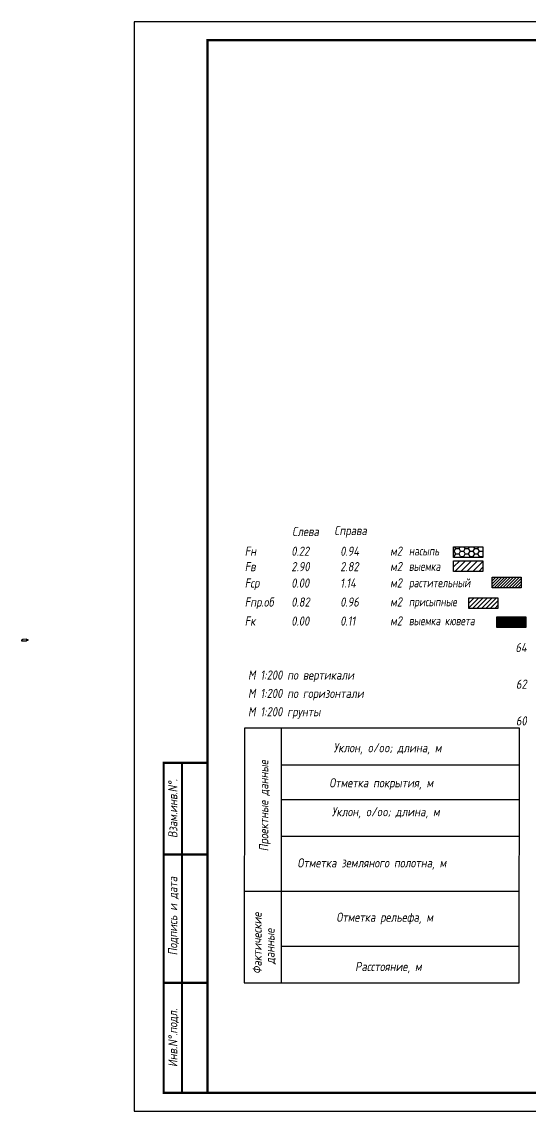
# Model space of a CAD drawing. Extents: x -717 to 1451, y -133302 to 233.
# Drawn here: x -60.7 to 78, y -42123.4 to -41826.4 of the extents above; entities that cross this region are included whole.
import ezdxf
from ezdxf.enums import TextEntityAlignment as Align

# ---------------------------------------------------------------- set-up
doc = ezdxf.new("R2010")
doc.units = 0
for name, color, linetype in [('Зарамочное оформление', 7, 'Continuous'), ('Линейка абсолютных высот', 7, 'Continuous'), ('Объем выемки', 7, 'Continuous'), ('Объем кюветов', 7, 'Continuous'), ('Объем насыпи', 7, 'Continuous'), ('Объем присыпных обочин', 7, 'Continuous'), ('Объем срезки растительного слоя', 7, 'Continuous'), ('Объём_2650', 7, 'Continuous'), ('Таблица', 7, 'Continuous')]:
    doc.layers.add(name, color=color, linetype=linetype)
for name, color, linetype, true_color in [('Объём_2563', 7, 'Continuous', 0xff8000), ('Объём_2570', 7, 'Continuous', 0x80ff00), ('Объём_2600', 7, 'Continuous', 0x808000), ('Объём_2620', 2, 'Continuous', 0xffff00)]:
    doc.layers.add(name, color=color, linetype=linetype, true_color=true_color)
doc.styles.add('М', font='romand.shx', dxfattribs={"width": 0.8, "oblique": 10, "height": 2.5})

# ---------------------------------------------------------------- blocks, each defined once
blk = doc.blocks.new('условные обозначения')
at = {"layer": 'Объём_2563'}
h = blk.add_hatch(dxfattribs=at)
h.set_pattern_fill('ANSI31', color=256, scale=0.3)
h.set_pattern_definition([(45, (-34.5, -100.5), (-0.673519, 0.673519), [])])
h.paths.add_polyline_path([(18.26, 7.53), (27.08, 7.53), (27.08, 4.62), (18.26, 4.62)])
at = {"layer": 'Объём_2570'}
h = blk.add_hatch(dxfattribs=at)
h.set_pattern_fill('ANSI31', color=3, scale=0.2)
h.set_pattern_definition([(45, (-32.9034, -100.5), (-0.4490128, 0.4490128), [])])
h.paths.add_polyline_path([(25.29, 13.16), (34.12, 13.16), (34.12, 10.25), (25.29, 10.25)])
at = {"layer": 'Объём_2600'}
h = blk.add_hatch(dxfattribs=at)
h.set_pattern_fill('ANSI31', color=6, scale=0.4)
h.set_pattern_definition([(45, (-34.5, -100.5), (-0.898026, 0.898026), [])])
h.paths.add_polyline_path([(13.63, 17.67), (22.46, 17.67), (22.46, 14.76), (13.63, 14.76)])
at = {"layer": 'Объём_2620'}
h = blk.add_hatch(dxfattribs=at)
h.set_pattern_fill('ANSI31', color=2, scale=0.1)
h.set_pattern_definition([(45, (-33.755, -100.5), (-0.2245064, 0.2245064), [])])
h.paths.add_polyline_path([(26.75, 2.41), (35.57, 2.41), (35.57, -0.5), (26.75, -0.5)])
at = {"layer": 'Объём_2650'}
h = blk.add_hatch(dxfattribs=at)
h.set_pattern_fill('HONEY', color=5, scale=0.3)
h.set_pattern_definition([(0, (-34.5, -100.5), (1.42875, 0.824889), [0.9525, -1.905]), (120, (-34.5, -100.5), (-1.42875, 0.824889), [0.9525, -1.905]), (60, (-34.5, -100.5), (3e-09, 1.6497784), [-1.905, 0.9525])])
h.paths.add_polyline_path([(13.63, 21.49), (22.46, 21.49), (22.46, 18.58), (13.63, 18.58)])
at = {"layer": 'Объём_2563'}
blk.add_lwpolyline([(18.26, 7.53), (27.08, 7.53), (27.08, 4.62), (18.26, 4.62)], close=True, dxfattribs=at)
at = {"layer": 'Объём_2620', "color": 2}
blk.add_lwpolyline([(26.75, 2.41), (35.57, 2.41), (35.57, -0.5), (26.75, -0.5)], close=True, dxfattribs=at)
at = {"layer": 'Объём_2650', "color": 5}
blk.add_lwpolyline([(13.63, 21.49), (22.46, 21.49), (22.46, 18.58), (13.63, 18.58)], close=True, dxfattribs=at)
at = {"layer": 'Объём_2650', "color": 6}
blk.add_lwpolyline([(13.63, 17.67), (22.46, 17.67), (22.46, 14.76), (13.63, 14.76)], close=True, dxfattribs=at)
at = {"layer": 'Объём_2650', "color": 3}
blk.add_lwpolyline([(25.29, 13.16), (34.12, 13.16), (34.12, 10.25), (25.29, 10.25)], close=True, dxfattribs=at)
at = {"layer": 'Объем насыпи', "color": 1, "style": 'М', "oblique": 10, "width": 0.8}
for s, p in [('насыпь', (0.09, 19.09)), ('выемка', (0.09, 14.89)), ('растительный', (0.09, 10.42)), ('присыпные', (0.09, 5.24)), ('выемка кювета', (0.09, 0.06))]:
    blk.add_text(s, height=2.5, dxfattribs=at).set_placement(p)

msp = doc.modelspace()

# ---------------------------------------------------------------- linework, layer by layer
at = {"layer": 'Объём_2563', "color": 250, "flags": 128}
msp.add_lwpolyline([(-60.466, -41994.704), (-59.566, -41994.668), (-59.566, -41994.809), (-59.066, -41994.809), (-59.066, -41995.078), (-59.366, -41995.084), (-59.55, -41995.268), (-60.743, -41995.292), (-60.743, -41994.889), (-60.466, -41994.704), (-60.466, -41994.704)], dxfattribs=at)
at = {"layer": 'Таблица', "linetype": 'Continuous', "flags": 128}
for points in [[(0, -42019), (-0.054, -42088.421)], [(75, -42019), (0, -42019)], [(10, -42019), (10, -42088.421)], [(74.946, -42088.421), (75, -42019)], [(10, -42029), (75, -42029)], [(10, -42038.421), (75, -42038.421)], [(9.946, -42048.421), (74.946, -42048.421)], [(-0.054, -42063.421), (74.946, -42063.421)], [(9.946, -42078.421), (74.946, -42078.421)], [(-0.054, -42088.421), (74.946, -42088.421)]]:
    msp.add_lwpolyline(points, dxfattribs=at)

# ---------------------------------------------------------------- block references
at = {"layer": 'Объём_2570', "xscale": 0.9}
msp.add_blockref('условные обозначения', (44.779, -41991.01), dxfattribs=at)

# ---------------------------------------------------------------- texts
at = {"style": 'М', "oblique": 10, "width": 0.8}
msp.add_text('М 1:200 грунты', height=2.5, dxfattribs=at).set_placement((0.973, -42015.769))
at = {"layer": 'Линейка абсолютных высот', "style": 'М', "oblique": 10, "width": 0.8}
for s, p in [('64', (77, -41997.003)), ('62', (77, -42007.003)), ('60', (77, -42017.003))]:
    msp.add_text(s, height=2.5, dxfattribs=at).set_placement(p, align=Align.MIDDLE_RIGHT)
at = {"layer": 'Объем выемки', "style": 'М', "oblique": 10, "width": 0.8}
for s, p in [('Fв', (0.085, -41976.216)), ('2.90', (12.785, -41976.216)), ('2.82', (26.126, -41976.216)), ('м2', (39.731, -41976.182))]:
    msp.add_text(s, height=2.5, dxfattribs=at).set_placement(p)
at = {"layer": 'Объем кюветов', "style": 'М', "oblique": 10, "width": 0.8}
for s, p in [('Fк', (0.085, -41991.041)), ('0.00', (12.785, -41991.041)), ('0.11', (26.126, -41991.041)), ('м2', (39.731, -41991.007))]:
    msp.add_text(s, height=2.5, dxfattribs=at).set_placement(p)
at = {"layer": 'Объем насыпи', "style": 'М', "oblique": 10, "width": 0.8}
for s, p in [('Слева', (13.029, -41966.63)), ('Справа', (24.522, -41966.363)), ('Fн', (0.085, -41972.011)), ('0.22', (12.785, -41972.011)), ('0.94', (26.126, -41972.011)), ('м2', (39.731, -41971.978))]:
    msp.add_text(s, height=2.5, dxfattribs=at).set_placement(p)
at = {"layer": 'Объем присыпных обочин', "style": 'М', "oblique": 10, "width": 0.8}
for s, p in [('Fпр.об', (0.085, -41985.862)), ('0.82', (12.785, -41985.862)), ('0.96', (26.126, -41985.862)), ('м2', (39.731, -41985.829))]:
    msp.add_text(s, height=2.5, dxfattribs=at).set_placement(p)
at = {"layer": 'Объем срезки растительного слоя', "style": 'М', "oblique": 10, "width": 0.8}
for s, p in [('Fср', (0.085, -41980.684)), ('0.00', (12.785, -41980.684)), ('1.14', (26.126, -41980.684)), ('м2', (39.731, -41980.65))]:
    msp.add_text(s, height=2.5, dxfattribs=at).set_placement(p)
at = {"layer": 'Таблица', "style": 'М', "oblique": 10, "width": 0.8}
for s, p in [('М 1:200 по вертикали', (0.973, -42005.769)), ('М 1:200 по горизонтали', (0.973, -42010.769)), ('Уклон, o/oo; длина, м', (24.315, -42025.584)), ('Отметка покрытия, м', (23.148, -42035.139)), ('Уклон, o/oo; длина, м', (23.824, -42043.017)), ('Отметка земляного полотна, м', (14.462, -42056.965)), ('Отметка рельефа, м', (25.077, -42071.777)), ('Расстояние, м', (30.202, -42085.23))]:
    msp.add_text(s, height=2.5, dxfattribs=at).set_placement(p)
for s, p in [('Проектные данные ', (6.519, -42052.572)), ('Фактические ', (4.698, -42086.026)), ('данные', (8.204, -42083.321))]:
    msp.add_text(s, height=2.5, rotation=90, dxfattribs=at).set_placement(p)

# ---------------------------------------------------------------- wipeouts: each hides what was drawn before it
msp.add_wipeout([(-10.054, -42028.421), (-22.054, -42028.421), (-22.054, -42118.421), (-10.054, -42118.421)]).dxf.layer = 'Зарамочное оформление'

# ---------------------------------------------------------------- next in the draw order: linework, layer by layer
at = {"flags": 128}
msp.add_lwpolyline([(-30.054, -42123.421), (389.946, -42123.421), (389.946, -41826.421), (-30.054, -41826.421)], close=True, dxfattribs=at)
at = {"const_width": 0.6, "flags": 128}
msp.add_lwpolyline([(-10.054, -42118.421), (384.946, -42118.421), (384.946, -41831.421), (-10.054, -41831.421)], close=True, dxfattribs=at)
at = {"layer": 'Зарамочное оформление', "linetype": 'Continuous', "lineweight": -3, "const_width": 0.6, "flags": 128}
for points in [[(-10.054, -42118.421), (-22.054, -42118.421), (-22.054, -42028.421), (-10.054, -42028.421)], [(-17.054, -42118.421), (-17.054, -42028.421)], [(-22.054, -42053.421), (-10.054, -42053.421)], [(-22.054, -42088.421), (-10.054, -42088.421)]]:
    msp.add_lwpolyline(points, dxfattribs=at)

# ---------------------------------------------------------------- next in the draw order: texts
at = {"layer": 'Зарамочное оформление', "lineweight": 15, "style": 'М', "oblique": 10, "width": 0.8}
for s, p in [('Взам.инв.N%%d.', (-19.554, -42040.921)), ('Подпись и дата', (-19.572, -42070.227)), ('Инв.N%%d.подл.', (-19.554, -42103.421))]:
    msp.add_text(s, height=2.5, rotation=90, dxfattribs=at).set_placement(p, align=Align.MIDDLE_CENTER)

doc.saveas('drawing.dxf')
